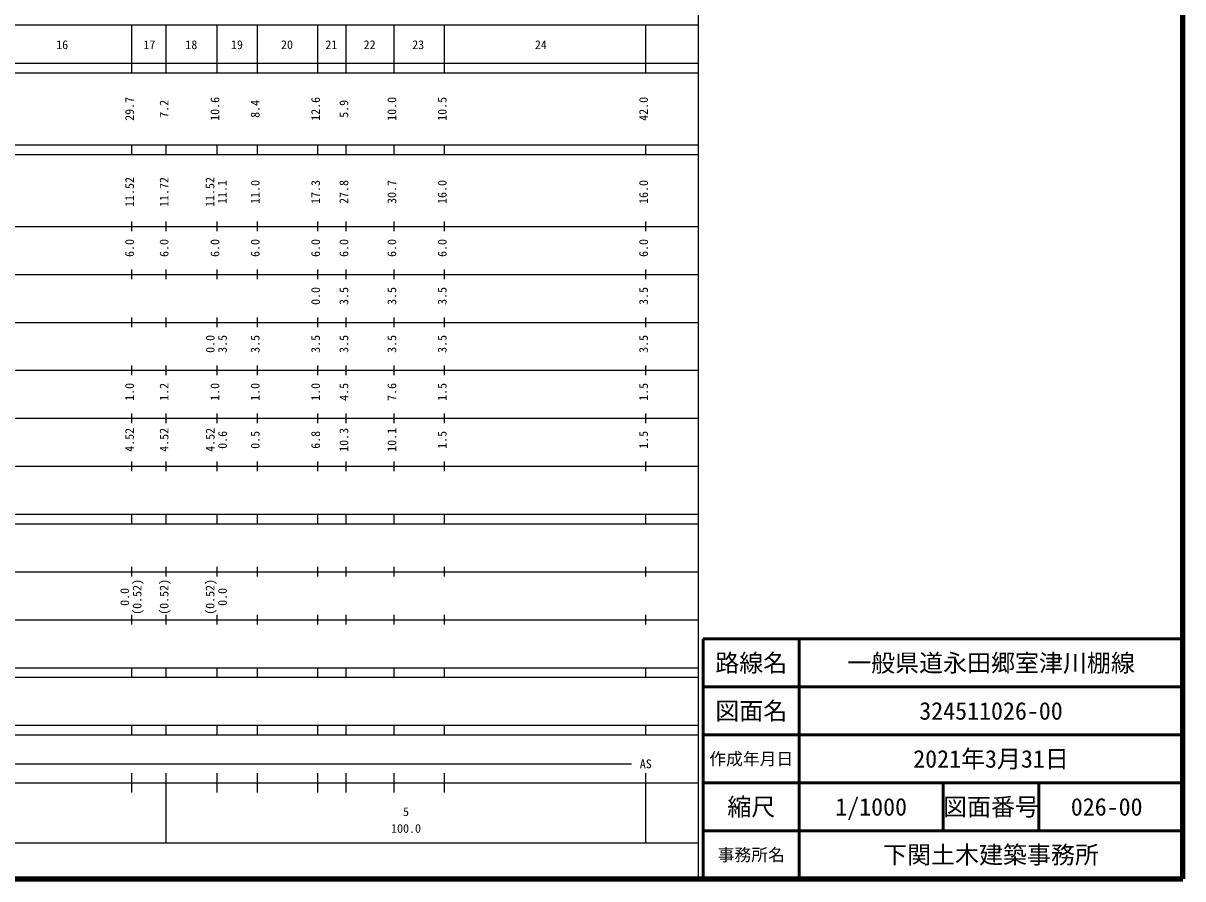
# Model space of a CAD drawing. Units: millimetres on the paper, enlarged 1000 times. Extents: x 40000 to 680000, y 20000 to 380000.
# Drawn here: x 438156 to 680000, y 20000 to 198357 of the extents above; entities that cross this region are included whole.
import ezdxf
from ezdxf.enums import TextEntityAlignment as Align

# ---------------------------------------------------------------- set-up
doc = ezdxf.new("R2010")
doc.units = ezdxf.units.MM
doc.header["$LTSCALE"] = 1000
for name, color, linetype, lineweight in [('M-TTL', 2, 'Continuous', 140), ('M-TTL-BAND', 7, 'Continuous', 25), ('M-TTL-FRAM', 2, 'Continuous', 50), ('M-TTL-LINE', 7, 'Continuous', 50)]:
    doc.layers.add(name, color=color, linetype=linetype, lineweight=lineweight)
doc.layers.add('M-TTL-TXT', color=7, linetype='Continuous')
doc.styles.add('ＭＳ ゴシック', font='')
doc.styles.get('ＭＳ ゴシック').set_extended_font_data('MS Gothic')

msp = doc.modelspace()

# ---------------------------------------------------------------- linework, layer by layer
at = {"layer": 'M-TTL'}
for p, q in [((680000, 20000), (680000, 380000)), ((40000, 20000), (680000, 20000))]:
    msp.add_line(p, q, dxfattribs=at)
at = {"layer": 'M-TTL-BAND'}
for p, q in [((579000, 20000), (579000, 370000)), ((68000, 198000), (579000, 198000)), ((460800, 188000), (460800, 198000)), ((468000, 188000), (468000, 198000)), ((478600, 188000), (478600, 198000)), ((487000, 188000), (487000, 198000)), ((499600, 188000), (499600, 198000)), ((505500, 188000), (505500, 198000)), ((515500, 188000), (515500, 198000)), ((526000, 188000), (526000, 198000)), ((568000, 188000), (568000, 198000)), ((40000, 190000), (579000, 190000)), ((40000, 188000), (579000, 188000)), ((40000, 173000), (579000, 173000)), ((460800, 171000), (460800, 173000)), ((468000, 171000), (468000, 173000)), ((478600, 171000), (478600, 173000)), ((487000, 171000), (487000, 173000)), ((499600, 171000), (499600, 173000)), ((505500, 171000), (505500, 173000)), ((515500, 171000), (515500, 173000)), ((526000, 171000), (526000, 173000)), ((568000, 171000), (568000, 173000)), ((40000, 171000), (579000, 171000)), ((40000, 156000), (579000, 156000)), ((460800, 155000), (460800, 157000)), ((468000, 155000), (468000, 157000)), ((478600, 155000), (478600, 157000)), ((487000, 155000), (487000, 157000)), ((499600, 155000), (499600, 157000)), ((505500, 155000), (505500, 157000)), ((515500, 155000), (515500, 157000)), ((526000, 155000), (526000, 157000)), ((568000, 155000), (568000, 157000)), ((46000, 146000), (579000, 146000)), ((460800, 145000), (460800, 147000)), ((468000, 145000), (468000, 147000)), ((478600, 145000), (478600, 147000)), ((487000, 145000), (487000, 147000)), ((499600, 145000), (499600, 147000)), ((505500, 145000), (505500, 147000)), ((515500, 145000), (515500, 147000)), ((526000, 145000), (526000, 147000)), ((568000, 145000), (568000, 147000)), ((52000, 136000), (579000, 136000)), ((460800, 135000), (460800, 137000)), ((468000, 135000), (468000, 137000)), ((478600, 135000), (478600, 137000)), ((487000, 135000), (487000, 137000)), ((499600, 135000), (499600, 137000)), ((505500, 135000), (505500, 137000)), ((515500, 135000), (515500, 137000)), ((526000, 135000), (526000, 137000)), ((568000, 135000), (568000, 137000)), ((46000, 126000), (579000, 126000)), ((460800, 125000), (460800, 127000)), ((468000, 125000), (468000, 127000)), ((478600, 125000), (478600, 127000)), ((487000, 125000), (487000, 127000)), ((499600, 125000), (499600, 127000)), ((505500, 125000), (505500, 127000)), ((515500, 125000), (515500, 127000)), ((526000, 125000), (526000, 127000)), ((568000, 125000), (568000, 127000)), ((460800, 115000), (460800, 117000)), ((468000, 115000), (468000, 117000)), ((478600, 115000), (478600, 117000)), ((487000, 115000), (487000, 117000)), ((499600, 115000), (499600, 117000)), ((505500, 115000), (505500, 117000)), ((515500, 115000), (515500, 117000)), ((526000, 115000), (526000, 117000)), ((568000, 115000), (568000, 117000)), ((52000, 116000), (579000, 116000)), ((460800, 105000), (460800, 107000)), ((468000, 105000), (468000, 107000)), ((478600, 105000), (478600, 107000)), ((487000, 105000), (487000, 107000)), ((499600, 105000), (499600, 107000)), ((505500, 105000), (505500, 107000)), ((515500, 105000), (515500, 107000)), ((526000, 105000), (526000, 107000)), ((568000, 105000), (568000, 107000)), ((46000, 106000), (579000, 106000)), ((40000, 96000), (579000, 96000)), ((460800, 94000), (460800, 96000)), ((468000, 94000), (468000, 96000)), ((478600, 94000), (478600, 96000)), ((487000, 94000), (487000, 96000)), ((499600, 94000), (499600, 96000)), ((505500, 94000), (505500, 96000)), ((515500, 94000), (515500, 96000)), ((526000, 94000), (526000, 96000)), ((568000, 94000), (568000, 96000)), ((40000, 94000), (579000, 94000)), ((460800, 83000), (460800, 85000)), ((468000, 83000), (468000, 85000)), ((478600, 83000), (478600, 85000)), ((487000, 83000), (487000, 85000)), ((499600, 83000), (499600, 85000)), ((505500, 83000), (505500, 85000)), ((515500, 83000), (515500, 85000)), ((526000, 83000), (526000, 85000)), ((568000, 83000), (568000, 85000)), ((49000, 84000), (579000, 84000)), ((460800, 73000), (460800, 75000)), ((468000, 73000), (468000, 75000)), ((478600, 73000), (478600, 75000)), ((487000, 73000), (487000, 75000)), ((499600, 73000), (499600, 75000)), ((505500, 73000), (505500, 75000)), ((515500, 73000), (515500, 75000)), ((526000, 73000), (526000, 75000)), ((568000, 73000), (568000, 75000)), ((40000, 74000), (579000, 74000)), ((40000, 64000), (579000, 64000)), ((460800, 62000), (460800, 64000)), ((468000, 62000), (468000, 64000)), ((478600, 62000), (478600, 64000)), ((487000, 62000), (487000, 64000)), ((499600, 62000), (499600, 64000)), ((505500, 62000), (505500, 64000)), ((515500, 62000), (515500, 64000)), ((526000, 62000), (526000, 64000)), ((568000, 62000), (568000, 64000)), ((40000, 62000), (579000, 62000)), ((40000, 52000), (579000, 52000)), ((460800, 50000), (460800, 52000)), ((468000, 50000), (468000, 52000)), ((478600, 50000), (478600, 52000)), ((487000, 50000), (487000, 52000)), ((499600, 50000), (499600, 52000)), ((505500, 50000), (505500, 52000)), ((515500, 50000), (515500, 52000)), ((526000, 50000), (526000, 52000)), ((568000, 50000), (568000, 52000)), ((40000, 50000), (579000, 50000)), ((71000, 44000), (565000, 44000)), ((460800, 38000), (460800, 42000)), ((468000, 27500), (468000, 42000)), ((478600, 38000), (478600, 42000)), ((487000, 38000), (487000, 42000)), ((499600, 38000), (499600, 42000)), ((505500, 38000), (505500, 42000)), ((515500, 38000), (515500, 42000)), ((526000, 38000), (526000, 42000)), ((568000, 27500), (568000, 42000)), ((40000, 40000), (579000, 40000)), ((68000, 27500), (579000, 27500))]:
    msp.add_line(p, q, dxfattribs=at)
at = {"layer": 'M-TTL-FRAM'}
for p, q in [((680000, 70000), (580000, 70000)), ((580000, 70000), (580000, 20000))]:
    msp.add_line(p, q, dxfattribs=at)
at = {"layer": 'M-TTL-LINE'}
for p, q in [((600000, 70000), (600000, 20000)), ((680000, 60000), (580000, 60000)), ((680000, 50000), (580000, 50000)), ((680000, 40000), (580000, 40000)), ((630000, 40000), (630000, 30000)), ((650000, 40000), (650000, 30000)), ((680000, 30000), (580000, 30000))]:
    msp.add_line(p, q, dxfattribs=at)

# ---------------------------------------------------------------- texts
at = {"layer": 'M-TTL-BAND', "style": 'ＭＳ ゴシック'}
for s, p in [('16', (446288, 192405)), ('17', (464472, 192405)), ('18', (473218, 192405)), ('19', (482741, 192405)), ('20', (493168, 192405)), ('21', (502432, 192405)), ('22', (510404, 192405)), ('23', (520530, 192405)), ('24', (546124, 192405)), ('AS', (568000, 42500)), ('5', (518000, 32523)), ('100.0', (518000, 29033))]:
    msp.add_text(s, height=1833, dxfattribs=at).set_placement(p, align=Align.BOTTOM_CENTER)
for s, p in [('29.7', (461800, 180500)), ('7.2', (469000, 180500)), ('10.6', (479600, 180500)), ('8.4', (488000, 180500)), ('12.6', (500600, 180500)), ('5.9', (506500, 180500)), ('10.0', (516500, 180500)), ('10.5', (527000, 180500)), ('42.0', (569000, 180500)), ('11.52', (461800, 163174)), ('11.72', (469000, 163174)), ('11.52', (478573, 163174)), ('11.1', (481142, 163174)), ('11.0', (488000, 163174)), ('17.3', (500600, 163174)), ('27.8', (506500, 163174)), ('30.7', (516500, 163174)), ('16.0', (527000, 163174)), ('16.0', (569000, 163175)), ('6.0', (461800, 151500)), ('6.0', (469000, 151500)), ('6.0', (479600, 151500)), ('6.0', (488000, 151500)), ('6.0', (500600, 151500)), ('6.0', (506500, 151500)), ('6.0', (516500, 151500)), ('6.0', (527000, 151500)), ('6.0', (569000, 151501)), ('0.0', (500600, 141501)), ('3.5', (506500, 141501)), ('3.5', (516500, 141501)), ('3.5', (527000, 141501)), ('3.5', (569000, 141501)), ('0.0', (478617, 131500)), ('3.5', (481186, 131500)), ('3.5', (488000, 131501)), ('3.5', (500600, 131501)), ('3.5', (506500, 131501)), ('3.5', (516500, 131501)), ('3.5', (527000, 131501)), ('3.5', (569000, 131501)), ('1.0', (461800, 121500)), ('1.2', (469000, 121500)), ('1.0', (479600, 121500)), ('1.0', (488000, 121500)), ('1.0', (500600, 121500)), ('4.5', (506500, 121500)), ('7.6', (516500, 121500)), ('1.5', (527000, 121500)), ('1.5', (569000, 121501)), ('4.52', (461800, 111500)), ('4.52', (469000, 111500)), ('4.52', (478617, 111500)), ('10.3', (506500, 111500)), ('10.1', (516500, 111500)), ('0.6', (481186, 111500)), ('0.5', (488000, 111500)), ('6.8', (500600, 111500)), ('1.5', (527000, 111500)), ('1.5', (569000, 111501)), ('0.0', (460789, 78765)), ('(0.52)', (463375, 78765)), ('(0.52)', (469000, 78764)), ('(0.52)', (478589, 78765)), ('0.0', (481175, 78765))]:
    msp.add_text(s, height=1833, rotation=90, dxfattribs=at).set_placement(p, align=Align.BOTTOM_CENTER)
at = {"layer": 'M-TTL-TXT', "style": 'ＭＳ ゴシック'}
for s, height, p in [('路線名', 3666, (590000, 65000)), ('路線名', 3666, (590000, 65000)), ('一般県道永田郷室津川棚線', 3666, (640000, 65000)), ('図面名', 3666, (590000, 55000)), ('図面名', 3666, (590000, 55000)), ('324511026-00', 3666, (640000, 55000)), ('作成年月日', 2566, (590000, 45000)), ('作成年月日', 2566, (590000, 45000)), ('2021年3月31日', 3666, (640000, 45000)), ('縮尺', 3666, (590000, 35000)), ('縮尺', 3666, (590000, 35000)), ('1/1000', 3666, (615000, 35000)), ('図面番号', 3666, (640000, 35000)), ('図面番号', 3666, (640000, 35000)), ('026-00', 3666, (664125, 35000)), ('事務所名', 2566, (590000, 25000)), ('事務所名', 2566, (590000, 25000)), ('下関土木建築事務所', 3666, (640000, 25000))]:
    msp.add_text(s, height=height, dxfattribs=at).set_placement(p, align=Align.MIDDLE_CENTER)

doc.saveas('drawing.dxf')
